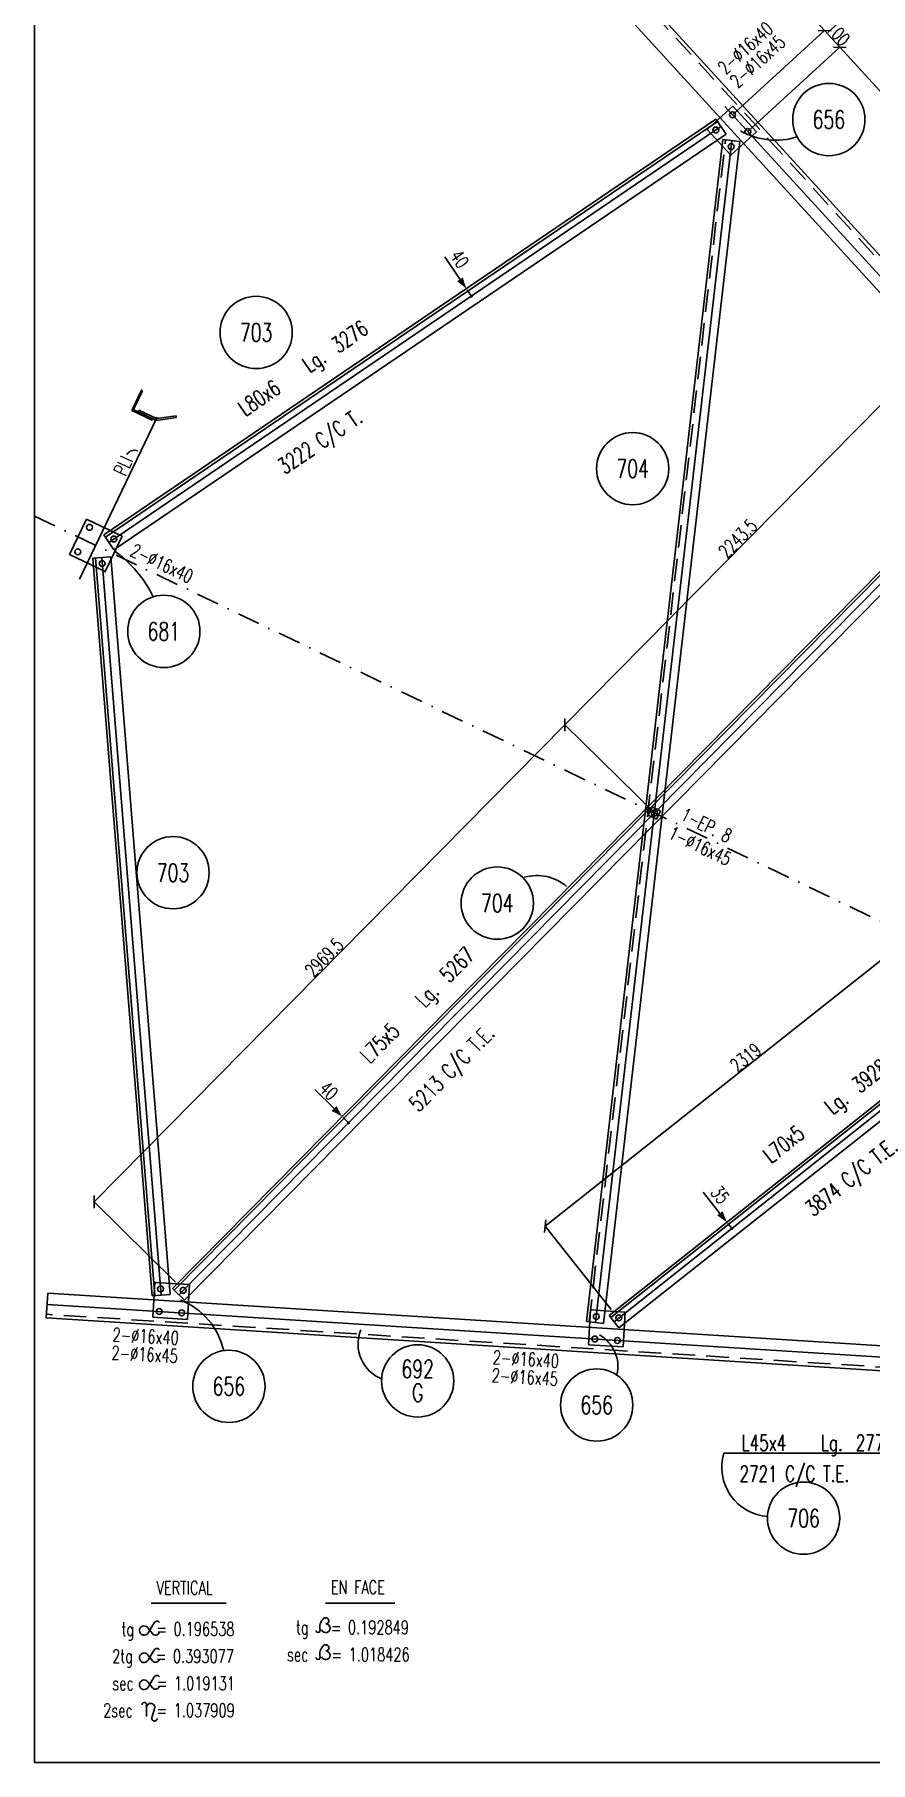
# Model space of a CAD drawing. Extents: x 669586 to 685806, y -4580 to 6900.
# Drawn here: x 669586 to 673287, y -4580 to 3069 of the extents above; entities that cross this region are included whole.
import ezdxf
from ezdxf.enums import TextEntityAlignment as Align

# ---------------------------------------------------------------- set-up
doc = ezdxf.new("R2010")
doc.units = 0
doc.header["$LTSCALE"] = 200
doc.header["$MEASUREMENT"] = 0
doc.linetypes.add('DASHDOT', pattern=[1, 0.5, -0.25, 0, -0.25])
doc.linetypes.add('DASHED', pattern=[0.75, 0.5, -0.25])
doc.layers.get('0').update_dxf_attribs({"linetype": 'CONTINUOUS'})
for name, color, linetype in [('ASSI', 6, 'CONTINUOUS'), ('BOLLINI_1', 7, 'CONTINUOUS'), ('BOLLINI_5', 7, 'CONTINUOUS'), ('FORI', 2, 'CONTINUOUS'), ('LINEA-MEDIA', 7, 'CONTINUOUS'), ('LINEA_ANG', 2, 'CONTINUOUS'), ('LINEE_PIASTRE', 2, 'CONTINUOUS'), ('LM', 7, 'CONTINUOUS'), ('LS', 7, 'CONTINUOUS'), ('MZ', 6, 'DASHDOT'), ('PIASTRE', 5, 'CONTINUOUS'), ('QT_MAL', 7, 'CONTINUOUS'), ('QT_MPR', 7, 'CONTINUOUS'), ('TRAT-Y', 7, 'DASHED')]:
    doc.layers.add(name, color=color, linetype=linetype)
doc.styles.add('QUOTE', font='ROMANS8.SHX', dxfattribs={"width": 0.7})
doc.styles.add('RQL', font='ROMANS8.SHX', dxfattribs={"width": 0.7})
doc.styles.add('RS', font='ROMANS8.shx', dxfattribs={"width": 0.7})
doc.styles.get("Standard").update_dxf_attribs({"font": 'ROMANS8.SHX', "width": 0.7})
doc.dimstyles.new('FRECCE1', dxfattribs={"dimtxt": 60, "dimasz": 6.66, "dimexe": 0, "dimexo": 0, "dimgap": 1, "dimtad": 1, "dimzin": 0, "dimdsep": 46, "dimtxsty": 'RS', "dimblk1": 'QUOTP', "dimblk2": 'QUOTF', "dimsah": 1, "dimcen": 0, "dimclrd": 2, "dimclre": 2, "dimclrt": 7, "dimadec": 0, "dimazin": 0, "dimtfac": 1, "dimtix": 1, "dimtmove": 2, "dimatfit": 3, "dimldrblk": 'QUOTP', "dimfxl": 1, "dimtolj": 1, "dimtzin": 0, "dimarcsym": 0})
doc.dimstyles.new('TRATTO', dxfattribs={"dimscale": 0, "dimtxt": 60, "dimasz": 40, "dimexe": 0, "dimexo": 0, "dimgap": 5, "dimtad": 1, "dimrnd": 0.5, "dimdsep": 46, "dimtxsty": 'RS', "dimblk1": 'OBLIQUE', "dimblk2": 'OBLIQUE', "dimsah": 1, "dimcen": 0.09, "dimclrd": 2, "dimclre": 2, "dimclrt": 7, "dimadec": 0, "dimazin": 0, "dimtfac": 1, "dimtix": 1, "dimtmove": 2, "dimatfit": 3, "dimfxl": 1, "dimtolj": 1, "dimtzin": 0, "dimarcsym": 0})

# ---------------------------------------------------------------- blocks, each defined once
blk = doc.blocks.new('ASSE98')
blk.add_line((0, 0), (1, 0))
at = {"color": 7, "style": 'QUOTE', "width": 0.5, "flags": 1}
for tag, p in [('TI', (1.38308, 6.82731)), ('DI_S', (1.38308, 6.42178)), ('D_S', (1.38308, 6.02092)), ('E_S', (1.38308, 5.68065)), ('NFORI', (1.36454, 5.29792)), ('ALAR', (1.36349, 4.93246)), ('FAM', (1.3775, 4.54645)), ('ALA', (1.38308, 4.19257)), ('DISP2', (1.38308, 3.84971)), ('DISP1', (1.38308, 3.50686)), ('PINZAF', (1.38308, 3.164)), ('PINZAI', (1.38308, 2.82114)), ('TRP', (1.38308, 2.47829)), ('NP', (1.38308, 2.13543)), ('SV', (1.38308, 1.79257)), ('PESO', (1.38308, 1.44971)), ('QUA', (1.38308, 1.10686)), ('LUN', (1.38308, 0.764)), ('PROF', (1.38308, 0.42114)), ('POS', (1.38308, 0.07829))]:
    blk.add_attdef(tag, p, '', height=0.2, dxfattribs=at)
at = {"color": 7, "flags": 1}
for tag, p in [('LAV1', (3.07431, 6.82847)), ('LAV2', (3.07431, 6.49513)), ('LAV3', (3.07431, 6.1618)), ('LAV4', (3.07431, 5.82847)), ('LAV5', (3.07431, 5.49513)), ('LAV6', (3.07431, 5.1618)), ('LAV7', (3.07431, 4.82847)), ('LAV8', (3.07431, 4.49513)), ('LAV9', (3.07431, 4.1618)), ('LAV10', (3.07431, 3.82847))]:
    blk.add_attdef(tag, p, '', height=0.2, dxfattribs=at)
blk = doc.blocks.new('16')
blk.add_circle((0, 0), 1)
blk = doc.blocks.new('MRKR_98')
blk.add_point((0, 0))
at = {"color": 7, "style": 'QUOTE', "width": 0.5, "flags": 1}
for tag, p in [('AUX2', (3.71, 4.93)), ('NFORI', (3.72, 5.3)), ('TI', (3.73, 6.83)), ('AUX1', (3.73, 4.19)), ('DI_S', (3.73, 6.42)), ('D_S', (3.73, 6.02)), ('E_S', (3.73, 5.68)), ('FAM', (3.73, 4.55)), ('COMMESSA', (3.73, 3.85)), ('MD', (3.73, 3.51)), ('MP', (3.73, 3.16)), ('LARGHEZZA', (3.73, 2.82)), ('SPESSORE', (3.73, 2.48)), ('NP', (3.73, 2.14)), ('SV', (3.73, 1.79)), ('PESO', (3.73, 1.45)), ('QUA', (3.73, 1.11)), ('LUN', (3.73, 0.76)), ('PROF', (3.73, 0.42)), ('POS', (3.73, 0.08))]:
    blk.add_attdef(tag, p, '', height=0.2, dxfattribs=at)
at = {"color": 7, "flags": 1}
for tag, p in [('LAV1', (5.26, 6.88)), ('LAV2', (5.26, 6.55)), ('LAV3', (5.26, 6.21)), ('LAV4', (5.26, 5.88)), ('LAV5', (5.26, 5.55)), ('LAV6', (5.26, 5.21)), ('LAV7', (5.26, 4.88)), ('LAV8', (5.26, 4.55)), ('LAV9', (5.26, 4.21)), ('LAV10', (5.26, 3.88))]:
    blk.add_attdef(tag, p, '', height=0.2, dxfattribs=at)
blk = doc.blocks.new('IQ')
for p, q in [((0.5, 0.5), (-0.5, 0.5)), ((-0.5, 0.5), (-0.5, -0.5)), ((0.5, -0.5), (0.5, 0.5)), ((-0.5, -0.5), (0.5, -0.5))]:
    blk.add_line(p, q)
at = {"flags": 1}
for tag, p in [('SPESSORE', (0, -0.01)), ('NUMERO', (0, -0.34))]:
    blk.add_attdef(tag, p, '', height=0.2, dxfattribs=at)
blk = doc.blocks.new('xxx')
blk.add_circle((0, 0), 8)
at = {"color": 3, "style": 'RQL', "width": 0.7}
blk.add_attdef('POS', text='', height=4, dxfattribs=at).set_placement((0, 0), align=Align.MIDDLE)
at = {"color": 3, "style": 'RQL', "width": 0.7, "flags": 1}
blk.add_attdef('POS1', (-0.39, -5.42), '', height=2, dxfattribs=at)
at = {"style": 'RQL', "width": 0.7, "flags": 1}
blk.add_attdef('TIPO', (-0.39, -8.66), '', height=2, dxfattribs=at)
blk = doc.blocks.new('YYY')
blk.add_circle((0, 0), 8)
at = {"color": 3, "style": 'RQL', "width": 0.7}
for tag, p in [('POS3', (0, 0.65)), ('POS2', (0, -4.63))]:
    blk.add_attdef(tag, text='', height=4, dxfattribs=at).set_placement(p, align=Align.CENTER)
at = {"style": 'RQL', "width": 0.7, "flags": 1}
blk.add_attdef('TIPO', text='', height=3, dxfattribs=at).set_placement((0, 0), align=Align.MIDDLE_CENTER)
blk = doc.blocks.new('_OBLIQUE')
at = {"color": 0, "linetype": 'ByBlock'}
blk.add_line((-0.5, -0.5), (0.5, 0.5), dxfattribs=at)
blk = doc.blocks.new('*D194')
at = {"layer": 'QT_MPR', "color": 2, "lineweight": -2, "transparency": 16777216}
for p, q in [((673512.1, 1612.3), (671934.2, 13.6)), ((673872.3, 1256.8), (673512.1, 1612.3)), ((672330, -377), (671934.2, 13.6))]:
    blk.add_line(p, q, dxfattribs=at)
at = {"layer": 'QT_MPR', "color": 2, "lineweight": -2, "transparency": 16777216, "xscale": 40, "yscale": 40, "zscale": 40}
for p, rotation in [((673512.1, 1612.3), 45.37572195856471), ((671934.2, 13.6), 225.3757219585647)]:
    blk.add_blockref('_OBLIQUE', p, dxfattribs=dict(at, rotation=rotation))
at = {"layer": 'QT_MPR', "color": 7, "transparency": 16777216, "insert": (672699.2, 838.5), "char_height": 60, "attachment_point": 5, "rotation": 45.37572, "style": 'RS'}
blk.add_mtext('\\A1;2243.5', dxfattribs=at)
blk = doc.blocks.new('*D195')
at = {"layer": 'QT_MPR', "color": 2, "lineweight": -2, "transparency": 16777216}
for p, q in [((671934.2, 13.6), (669850.2, -2098)), ((672330, -377), (671934.2, 13.6)), ((670210.4, -2453.4), (669850.2, -2098))]:
    blk.add_line(p, q, dxfattribs=at)
at = {"layer": 'QT_MPR', "color": 2, "lineweight": -2, "transparency": 16777216, "xscale": 40, "yscale": 40, "zscale": 40}
for p, rotation in [((671934.2, 13.6), 45.37572195856471), ((669850.2, -2098), 225.3757219585647)]:
    blk.add_blockref('_OBLIQUE', p, dxfattribs=dict(at, rotation=rotation))
at = {"layer": 'QT_MPR', "color": 7, "transparency": 16777216, "insert": (670868.2, -1016.7), "char_height": 60, "attachment_point": 5, "rotation": 45.37572, "style": 'RS'}
blk.add_mtext('\\A1;2969.5', dxfattribs=at)
blk = doc.blocks.new('*D197')
at = {"layer": 'QT_MPR', "color": 2, "lineweight": -2, "transparency": 16777216}
for p, q in [((673667.1, -764.4), (671846.8, -2206.3)), ((673990.4, -1172.5), (673667.1, -764.4)), ((672139.1, -2575.3), (671846.8, -2206.3))]:
    blk.add_line(p, q, dxfattribs=at)
at = {"layer": 'QT_MPR', "color": 2, "lineweight": -2, "transparency": 16777216, "xscale": 40, "yscale": 40, "zscale": 40}
for p, rotation in [((673667.1, -764.4), 38.38230498299292), ((671846.8, -2206.3), 218.3823049829929)]:
    blk.add_blockref('_OBLIQUE', p, dxfattribs=dict(at, rotation=rotation))
at = {"layer": 'QT_MPR', "color": 7, "transparency": 16777216, "insert": (672733.9, -1459), "char_height": 60, "attachment_point": 5, "rotation": 38.3823, "style": 'RS'}
blk.add_mtext('\\A1;2319', dxfattribs=at)
blk = doc.blocks.new('bull')
at = {"style": 'RS', "width": 0.7, "flags": 1}
for tag, p in [('NN', (-12.25, 0)), ('DIAMETRO', (0, -4.86)), ('SERRAGGIO', (0, -9.71)), ('LUNGHEZZA', (0, -14.57)), ('NB', (0, -19.43)), ('TIPO', (0, -24.12)), ('EL', (-0.14, -29))]:
    blk.add_attdef(tag, p, '', height=3, dxfattribs=at)
at = {"style": 'RS', "width": 0.7}
blk.add_attdef('BULLONE', (0, 0), '', height=3, dxfattribs=at)
blk = doc.blocks.new('imbbull')
at = {"style": 'RS', "width": 0.7, "flags": 1}
for tag, p in [('NN', (-11.1, 0)), ('DIAMETRO', (0, -4.86)), ('SERRAGGIO', (0, -9.71)), ('LUNGHEZZA', (0, -14.57)), ('NB', (0, -19.43)), ('TIPO', (0, -24.38)), ('EL', (-0.14, -29.26))]:
    blk.add_attdef(tag, p, '', height=3, dxfattribs=at)
at = {"style": 'RS', "width": 0.7}
blk.add_attdef('BULLONE', (0, 0), '', height=3, dxfattribs=at)
blk = doc.blocks.new('QUOTP')
at = {"layer": 'ASSI', "color": 2, "const_width": 1.07}
blk.add_lwpolyline([(-0.5, 0, 1), (0.5, 0, 1)], format="xyb", close=True, dxfattribs=at)
blk = doc.blocks.new('QUOTF')
at = {"layer": 'LS', "color": 2}
blk.add_line((7.5, 0), (25.5, 0), dxfattribs=at)
blk.add_solid([(7.5, 2.25), (0, 0), (7.5, -2.25)], dxfattribs=at)
blk = doc.blocks.new('*D180')
at = {"layer": 'QT_MAL', "color": 2, "lineweight": -2, "transparency": 16777216}
for p, q in [((670947.8, -1720.4), (670947.8, -1720.4)), ((670971.6, -1743.8), (670952.6, -1725.1)), ((670976.3, -1748.5), (670976.3, -1748.5))]:
    blk.add_line(p, q, dxfattribs=at)
at = {"layer": 'QT_MAL', "color": 2, "lineweight": -2, "transparency": 16777216, "xscale": 6.66, "yscale": 6.66, "zscale": 6.66}
for name, p, rotation in [('QUOTF', (670947.8, -1720.4), 135.37572195849), ('QUOTP', (670976.3, -1748.5), 315.37572195849)]:
    blk.add_blockref(name, p, dxfattribs=dict(at, rotation=rotation))
at = {"layer": 'QT_MAL', "color": 7, "transparency": 16777216, "insert": (670888.9, -1606.7), "char_height": 60, "attachment_point": 5, "rotation": 315.37572, "style": 'RS'}
blk.add_mtext('\\A1;40', dxfattribs=at)
blk = doc.blocks.new('*D181')
at = {"layer": 'QT_MAL', "color": 2, "lineweight": -2, "transparency": 16777216}
for p, q in [((672651.2, -2188.6), (672651.2, -2188.6)), ((672668.8, -2210.8), (672655.3, -2193.8)), ((672672.9, -2216), (672672.9, -2216))]:
    blk.add_line(p, q, dxfattribs=at)
at = {"layer": 'QT_MAL', "color": 2, "lineweight": -2, "transparency": 16777216, "xscale": 6.66, "yscale": 6.66, "zscale": 6.66}
for name, p, rotation in [('QUOTF', (672651.2, -2188.6), 128.3823049829156), ('QUOTP', (672672.9, -2216), 308.3823049829156)]:
    blk.add_blockref(name, p, dxfattribs=dict(at, rotation=rotation))
at = {"layer": 'QT_MAL', "color": 7, "transparency": 16777216, "insert": (672621.2, -2067.3), "char_height": 60, "attachment_point": 5, "rotation": 308.3823, "style": 'RS'}
blk.add_mtext('\\A1;35', dxfattribs=at)
blk = doc.blocks.new('*D182')
at = {"layer": 'QT_MAL', "color": 2, "lineweight": -2, "transparency": 16777216}
for p, q in [((671497.6, 1944.2), (671497.6, 1944.2)), ((671516.3, 1916.6), (671501.3, 1938.7)), ((671520, 1911.1), (671520, 1911.1))]:
    blk.add_line(p, q, dxfattribs=at)
at = {"layer": 'QT_MAL', "color": 2, "lineweight": -2, "transparency": 16777216, "xscale": 6.66, "yscale": 6.66, "zscale": 6.66}
for name, p, rotation in [('QUOTF', (671497.6, 1944.2), 124.1979603096898), ('QUOTP', (671520, 1911.1), 304.1979603096898)]:
    blk.add_blockref(name, p, dxfattribs=dict(at, rotation=rotation))
at = {"layer": 'QT_MAL', "color": 7, "transparency": 16777216, "insert": (671467.8, 2075), "char_height": 60, "attachment_point": 5, "rotation": 304.19796, "style": 'RS'}
blk.add_mtext('\\A1;40', dxfattribs=at)
blk = doc.blocks.new('*D184')
at = {"layer": 'QT_MPR', "color": 2, "lineweight": -2, "transparency": 16777216}
for p, q in [((672676.4, 2714.2), (673083.9, 3086.4)), ((673083.9, 3086.4), (673151.3, 3012.6)), ((672743.9, 2640.3), (673151.3, 3012.6))]:
    blk.add_line(p, q, dxfattribs=at)
at = {"layer": 'QT_MPR', "color": 2, "lineweight": -2, "transparency": 16777216, "xscale": 40, "yscale": 40, "zscale": 40}
for p, rotation in [((673083.9, 3086.4), 132.41378684396), ((673151.3, 3012.6), 312.41378684396)]:
    blk.add_blockref('_OBLIQUE', p, dxfattribs=dict(at, rotation=rotation))
at = {"layer": 'QT_MPR', "color": 7, "transparency": 16777216, "insert": (673143.4, 3073.1), "char_height": 60, "attachment_point": 5, "rotation": 312.41379, "style": 'RS'}
blk.add_mtext('\\A1;100', dxfattribs=at)
blk = doc.blocks.new('*D185')
at = {"layer": 'QT_MPR', "color": 2, "lineweight": -2, "transparency": 16777216}
for p, q in [((672743.9, 2640.3), (673151.3, 3012.6)), ((673151.3, 3012.6), (674387.3, 1659.6)), ((673979.9, 1287.4), (674387.3, 1659.6))]:
    blk.add_line(p, q, dxfattribs=at)
at = {"layer": 'QT_MPR', "color": 2, "lineweight": -2, "transparency": 16777216, "xscale": 40, "yscale": 40, "zscale": 40}
for p, rotation in [((673151.3, 3012.6), 132.41378684396), ((674387.3, 1659.6), 312.41378684396)]:
    blk.add_blockref('_OBLIQUE', p, dxfattribs=dict(at, rotation=rotation))
at = {"layer": 'QT_MPR', "color": 7, "transparency": 16777216, "insert": (673795.2, 2359.7), "char_height": 60, "attachment_point": 5, "rotation": 312.41379, "style": 'RS'}
blk.add_mtext('\\A1;1832.5', dxfattribs=at)
blk = doc.blocks.new('*D191')
at = {"layer": 'QT_MPR', "color": 2, "lineweight": -2, "transparency": 16777216}
for p, q in [((671515.8, 4073.6), (671878.9, 4405.3)), ((671878.9, 4405.3), (673083.9, 3086.4)), ((672676.4, 2714.2), (673083.9, 3086.4))]:
    blk.add_line(p, q, dxfattribs=at)
at = {"layer": 'QT_MPR', "color": 2, "lineweight": -2, "transparency": 16777216, "xscale": 40, "yscale": 40, "zscale": 40}
for p, rotation in [((671878.9, 4405.3), 132.41378684396), ((673083.9, 3086.4), 312.41378684396)]:
    blk.add_blockref('_OBLIQUE', p, dxfattribs=dict(at, rotation=rotation))
at = {"layer": 'QT_MPR', "color": 7, "transparency": 16777216, "insert": (672507.3, 3769.5), "char_height": 60, "attachment_point": 5, "rotation": 312.41379, "style": 'RS'}
blk.add_mtext('\\A1;1786.5', dxfattribs=at)

msp = doc.modelspace()

# ---------------------------------------------------------------- hatches: boundary and pattern name
at = {"layer": 'LS'}
h = msp.add_hatch(dxfattribs=at)
h.set_pattern_fill('_U', color=6, scale=5, angle=19.3996873, style=0, pattern_type=0)
h.set_pattern_definition([(19.3996873, (232905.599, 211012.1274), (-1.660779917, 4.716122355), [])])
edge = h.paths.add_edge_path()
edge.add_line((670016.481, 1405.289), (670106.664, 1362.08))
edge.add_line((670106.664, 1362.08), (670107.529, 1363.884))
edge.add_arc((670103.921, 1365.612), 4, -25.6003127, 64.3996873)
edge.add_line((670105.65, 1369.22), (670031.7, 1404.651))
edge.add_arc((670035.156, 1411.866), 8, 154.3996873, 244.3996873, ccw=False)
edge.add_line((670027.942, 1415.323), (670063.373, 1489.273))
edge.add_arc((670059.766, 1491.001), 4, -25.6003127, 64.3996873)
edge.add_line((670061.494, 1494.608), (670059.691, 1495.472))
edge.add_line((670059.691, 1495.472), (670016.481, 1405.289))

# ---------------------------------------------------------------- linework, layer by layer
at = {"layer": 'LINEA-MEDIA'}
for p, q in [((670102.489, -3875.165), (670434.008, -3875.165)), ((670873.867, -3875.165), (671180.829, -3875.165)), ((670089.478, -4007.186), (670116.142, -3962.157)), ((670088.157, -3983.78), (670108.012, -4010.042)), ((670088.157, -4103.952), (670108.012, -4130.215)), ((670089.478, -4127.359), (670116.142, -4082.33)), ((670089.478, -4247.03), (670116.142, -4202.001)), ((670088.157, -4223.624), (670108.012, -4249.886)), ((670082.607, -4325.026), (670082.607, -4377.516)), ((670117.804, -4342.295), (670105.738, -4381.045))]:
    msp.add_line(p, q, dxfattribs=at)
for centre, radius, start, end in [((670071.375, -3996.467), 21.038, 37.0889899, 329.3681632), ((670128.313, -3969.364), 14.145, 36.9355706, 149.3681632), ((670900.491, -3981.859), 51.996, 132.1410417, 193.7786336), ((670875.407, -3986.24), 19.358, 200.7226068, 90), ((670875.407, -3953.055), 13.827, 270, 135.1576665), ((670121.509, -3999.838), 16.92, 217.0889899, 345.8511132), ((670841.212, -3995.83), 8.921, 179.9062053, 10.2446052), ((670071.375, -4116.639), 21.038, 37.0889899, 329.3681632), ((670121.509, -4120.011), 16.92, 217.0889899, 345.8511132), ((670128.313, -4089.537), 14.145, 36.9355706, 149.3681632), ((670841.212, -4115.418), 8.921, 179.9062053, 10.2446052), ((670900.491, -4101.448), 51.996, 132.1410417, 193.7786336), ((670875.407, -4105.828), 19.358, 200.7226068, 90), ((670875.407, -4072.643), 13.827, 270, 135.1576665), ((670128.313, -4209.208), 14.145, 36.9355706, 149.3681632), ((670071.375, -4236.311), 21.038, 37.0889899, 329.3681632), ((670121.509, -4239.683), 16.92, 217.0889899, 345.8511132), ((670072.533, -4324.286), 10.074, 355.786368, 189.3997672), ((670100.519, -4336.913), 18.103, 342.70498, 171.6817157), ((670117.499, -4384.706), 12.317, 162.70498, 355.0070867)]:
    msp.add_arc(centre, radius, start, end, dxfattribs=at)
at = {"layer": 'LINEA_ANG'}
for p, q in [((677765.507, -2767.46), (671515.774, 4073.564)), ((671434.562, 3999.371), (677684.294, -2841.653)), ((672602.43, 2694.974), (669892.849, 853.685)), ((672647.395, 2628.806), (672602.43, 2694.974)), ((669937.813, 787.517), (672647.395, 2628.806)), ((672030.153, -2628.205), (672633.367, 2604.139)), ((672633.367, 2604.139), (672707.873, 2595.55)), ((672707.873, 2595.55), (672104.659, -2636.794)), ((673896.539, 1267.246), (670196.71, -2481.427)), ((670250.09, -2534.112), (673949.919, 1214.562)), ((669892.849, 853.685), (669937.813, 787.517)), ((669843.79, 751.075), (669923.532, 757.492)), ((670106.602, -2514.367), (669843.79, 751.075)), ((669923.532, 757.492), (670186.344, -2507.949)), ((675208.937, -162.651), (672129.835, -2601.569)), ((672173.299, -2656.441), (675252.4, -217.523)), ((669637.733, -2612.379), (669644.667, -2502.598)), ((669644.667, -2502.598), (677605.8, -3005.481)), ((670186.344, -2507.949), (670106.602, -2514.367)), ((670196.71, -2481.427), (670250.09, -2534.112)), ((677598.865, -3115.262), (669637.733, -2612.379)), ((672104.659, -2636.794), (672030.153, -2628.205)), ((672129.835, -2601.569), (672173.299, -2656.441))]:
    msp.add_line(p, q, dxfattribs=at)
at = {"layer": 'LINEA_ANG', "color": 2}
for p, q in [((672609.456, 2684.635), (669899.874, 843.346)), ((673904.724, 1259.168), (670204.895, -2489.506)), ((670119.062, -2513.364), (669856.249, 752.077)), ((675215.767, -171.274), (672136.665, -2610.191))]:
    msp.add_line(p, q, dxfattribs=at)
at = {"layer": 'LINEE_PIASTRE'}
for p, q in [((672678.133, 2752.307), (672564.436, 2648.437)), ((672782.003, 2638.61), (672678.133, 2752.307)), ((672564.436, 2648.437), (672668.306, 2534.74)), ((672668.306, 2534.74), (672782.003, 2638.61)), ((669816.76, 923.643), (669741.576, 766.725)), ((669973.678, 848.459), (669816.76, 923.643)), ((669898.495, 691.541), (669973.678, 848.459)), ((669741.576, 766.725), (669898.495, 691.541)), ((670109.339, -2609.104), (670119.048, -2455.41)), ((670119.048, -2455.41), (670272.741, -2465.118)), ((670272.741, -2465.118), (670263.033, -2618.812)), ((672038.038, -2730.934), (672047.746, -2577.24)), ((672047.746, -2577.24), (672201.44, -2586.949)), ((672201.44, -2586.949), (672191.732, -2740.642)), ((670263.033, -2618.812), (670109.339, -2609.104)), ((672191.732, -2740.642), (672038.038, -2730.934))]:
    msp.add_line(p, q, dxfattribs=at)
at = {"layer": 'LINEE_PIASTRE', "color": 2}
msp.add_lwpolyline([(670016.481, 1405.289), (670106.664, 1362.08), (670107.529, 1363.884, 0.41421356), (670105.65, 1369.22), (670031.7, 1404.651, -0.41421356), (670027.942, 1415.323), (670063.373, 1489.273, 0.41421356), (670061.494, 1494.608), (670059.691, 1495.472)], format="xyb", close=True, dxfattribs=at)
at = {"layer": 'LS', "color": 6}
for p, q in [((672642.686, 2751.077), (677721.209, -2807.929)), ((670126.673, 1369.126), (669785.702, 657.474)), ((669641.515, -2552.499), (677602.648, -3055.381)), ((673405.464, -3211.693), (672637.5, -3211.693))]:
    msp.add_line(p, q, dxfattribs=at)
at = {"layer": 'LS', "color": 2}
for p, q in [((670048.214, 1406.718), (670044.757, 1399.504)), ((670125.405, 1360.863), (670044.757, 1399.504)), ((670126.673, 1369.126), (670048.214, 1406.718)), ((670212.796, 1381.449), (670126.673, 1369.126)), ((670212.796, 1381.449), (670213.929, 1373.53)), ((670213.929, 1373.53), (670125.405, 1360.863))]:
    msp.add_line(p, q, dxfattribs=at)
at = {"layer": 'LS', "color": 8}
msp.add_lwpolyline([(669586.361, 6899.738), (669586.361, -4580.262), (682306.361, -4580.262), (682306.361, -2980.262), (685806.361, -2980.262), (685806.361, 6899.738), (669586.361, 6899.738)], close=True, dxfattribs=at)
at = {"layer": 'LS', "const_width": 7.25}
msp.add_lwpolyline([(670130.509, 1369.675, 0.00393328), (670130.5, 1369.736, 0.73561911), (670123.179, 1370.801, 0.73561911)], format="xyb", dxfattribs=at)
at = {"layer": 'LS', "color": 6}
for centre, radius, start, end in [((672867.487, 2919.92), 318.162, 240.7386516, 287.281964), ((670028.72, 1188.963), 39.704, 67.395024, 148.072942), ((669631.316, 347.637), 533.277, 25.8087632, 54.4270318), ((671810.433, -856.086), 202.193, 49.5893081, 105.7250814), ((670113.536, -2827.939), 318.162, 12.8809623, 68.0607229), ((671185.727, -2727.457), 167.225, 158.2826439, 248.6489719), ((672006.575, -2828.224), 162.138, 346.9979608, 60.1789734), ((672847.629, -3273.378), 218.996, 163.6399037, 265.8452292)]:
    msp.add_arc(centre, radius, start, end, dxfattribs=at)
at = {"layer": 'MZ'}
msp.add_line((669586.361, 937.563), (677727.46, -2963.052), dxfattribs=at)
at = {"layer": 'TRAT-Y'}
for p, q in [((677753.694, -2778.251), (671503.962, 4062.772)), ((672041.577, -2629.522), (672644.791, 2602.822)), ((677599.874, -3099.294), (669638.741, -2596.411))]:
    msp.add_line(p, q, dxfattribs=at)

# ---------------------------------------------------------------- block references
at = {"layer": 'ASSI'}
ref = msp.add_blockref('ASSE98', (672745.568, 5197.063), dxfattribs=dict(at, xscale=9266, rotation=312.4137868439561))
ref.add_attrib('PROF', 'L110x8', (670630.534, 4977.977), dxfattribs={"layer": '0', "color": 2, "height": 70, "style": 'QUOTE', "width": 0.7})
ref.add_attrib('LUN', '9266', (671171.334, 4977.977), dxfattribs={"layer": '0', "color": 2, "height": 70, "style": 'QUOTE', "width": 0.7})
ref.add_attrib('PESO', '9212 C/C T.E.', (670634.248, 4797.647), dxfattribs={"layer": '0', "color": 2, "height": 70, "style": 'QUOTE', "width": 0.7})
ref.add_attrib('SV', 'Lg.', (671017.201, 4977.977), dxfattribs={"layer": '0', "color": 2, "height": 70, "style": 'QUOTE', "width": 0.7})
ref.add_attrib('LAV1', 'CB 102x62', (678620.049, -1048.023), dxfattribs={"layer": '0', "color": 7, "height": 60, "rotation": 312.4137868, "width": 0.7})
ref.add_attrib('LAV2', 'CB 62x67', (672947.912, 5153.33), dxfattribs={"layer": '0', "color": 7, "height": 60, "rotation": 312.4137868, "width": 0.7})
at = {"layer": 'ASSI', "xscale": 9266, "zscale": 9266, "rotation": 132.4137868439601}
msp.add_blockref('ASSE98', (677765.507, -2767.46), dxfattribs=at)
at = {"layer": 'ASSI'}
ref = msp.add_blockref('ASSE98', (672624.912, 2661.89), dxfattribs=dict(at, xscale=3276, rotation=214.1979603096898))
ref.add_attrib('PROF', 'L80x6', (670519.054, 1375.945), dxfattribs={"layer": '0', "color": 2, "height": 70, "rotation": 34.1979603, "style": 'QUOTE', "width": 0.7})
ref.add_attrib('LUN', '3276', (670931.226, 1656.035), dxfattribs={"layer": '0', "color": 2, "height": 70, "rotation": 34.1979603, "style": 'QUOTE', "width": 0.7})
ref.add_attrib('PESO', '3222 C/C T.', (670693.291, 1119.544), dxfattribs={"layer": '0', "color": 2, "height": 70, "rotation": 34.1979603, "style": 'QUOTE', "width": 0.7})
ref.add_attrib('SV', 'Lg.', (670803.742, 1569.404), dxfattribs={"layer": '0', "color": 2, "height": 70, "rotation": 34.1979603, "style": 'QUOTE', "width": 0.7})
for p, xscale, rotation in [((672673.121, 2599.707), 5267, 263.423652557785), ((669883.646, 754.47), 3276, 274.6014142068245), ((669637.753, -2612.381), 7977, 356.3855876723512)]:
    msp.add_blockref('ASSE98', p, dxfattribs=dict(at, xscale=xscale, rotation=rotation))
ref = msp.add_blockref('ASSE98', (673925.008, 1239.148), dxfattribs=dict(at, xscale=5267, rotation=225.3757219584901))
ref.add_attrib('PROF', 'L75x5', (671069.935, -1489.906), dxfattribs={"layer": '0', "color": 2, "height": 70, "rotation": 45.375722, "style": 'QUOTE', "width": 0.7})
ref.add_attrib('LUN', '5267', (671422.286, -1132.903), dxfattribs={"layer": '0', "color": 2, "height": 70, "rotation": 45.375722, "style": 'QUOTE', "width": 0.7})
ref.add_attrib('PESO', '5213 C/C T.E.', (671287.012, -1704.155), dxfattribs={"layer": '0', "color": 2, "height": 70, "rotation": 45.375722, "style": 'QUOTE', "width": 0.7})
ref.add_attrib('SV', 'Lg.', (671314.014, -1242.604), dxfattribs={"layer": '0', "color": 2, "height": 70, "rotation": 45.375722, "style": 'QUOTE', "width": 0.7})
ref = msp.add_blockref('ASSE98', (675230.668, -190.087), dxfattribs=dict(at, xscale=3928, rotation=218.3823049829157))
ref.add_attrib('PROF', 'L70x5', (672846.931, -1931.51), dxfattribs={"layer": '0', "color": 2, "height": 70, "rotation": 38.382305, "style": 'QUOTE', "width": 0.7})
ref.add_attrib('LUN', '3928', (673240.128, -1620.064), dxfattribs={"layer": '0', "color": 2, "height": 70, "rotation": 38.382305, "style": 'QUOTE', "width": 0.7})
ref.add_attrib('PESO', '3874 C/C T.E.', (673033.203, -2166.676), dxfattribs={"layer": '0', "color": 2, "height": 70, "rotation": 38.382305, "style": 'QUOTE', "width": 0.7})
ref.add_attrib('SV', 'Lg.', (673119.305, -1715.766), dxfattribs={"layer": '0', "color": 2, "height": 70, "rotation": 38.382305, "style": 'QUOTE', "width": 0.7})
ref = msp.add_blockref('ASSE98', (675288.618, -256.331), dxfattribs=dict(at, xscale=2775, rotation=244.3996872581562))
ref.add_attrib('PROF', 'L45x4', (672716.804, -3200.13), dxfattribs={"layer": '0', "color": 2, "height": 70, "style": 'QUOTE', "width": 0.7})
ref.add_attrib('LUN', '2775', (673221.671, -3200.13), dxfattribs={"layer": '0', "color": 2, "height": 70, "style": 'QUOTE', "width": 0.7})
ref.add_attrib('PESO', '2721 C/C T.E.', (672707.238, -3337.456), dxfattribs={"layer": '0', "color": 2, "height": 70, "style": 'QUOTE', "width": 0.7})
ref.add_attrib('SV', 'Lg.', (673067.537, -3200.13), dxfattribs={"layer": '0', "color": 2, "height": 70, "style": 'QUOTE', "width": 0.7})
ref.add_attrib('LAV1', 'T  55', (675108.954, -527.446), dxfattribs={"layer": '0', "color": 254, "height": 60, "rotation": 64.3996873, "width": 0.7})
at = {"layer": 'BOLLINI_1'}
for p, xscale, yscale, zscale, values in [((673102.423, 2692.821), 19.9999999995, 19.9999999995, 19.9999999995, {'POS': '656'}), ((670567.357, 1750.267), 19.99799999950235, 19.99799999950235, 19.99799999950235, {'POS': '703'}), ((672234.007, 1147.399), 19.99799999950235, 19.99799999950235, 19.99799999950235, {'POS': '704'}), ((670158.663, 426.95), 19.9999999995, 19.9999999995, 19.9999999995, {'POS': '681'}), ((670199.399, -641.397), 19.99799999950235, 19.99799999950235, 19.99799999950235, {'POS': '703'}), ((671634.719, -776.047), 19.99799999950235, 19.99799999950235, 19.99799999950235, {'POS': '704'}), ((672990.515, -3498.963), 19.99799999950235, 19.99799999950235, 19.99799999950235, {'POS': '706'})]:
    msp.add_blockref('xxx', p, dxfattribs=dict(at, xscale=xscale, yscale=yscale, zscale=zscale)).add_auto_attribs(values)
ref = msp.add_blockref('xxx', (670446.583, -2915.366), dxfattribs=dict(at, xscale=-19.9999999995, yscale=19.9999999995, zscale=19.9999999995, rotation=180))
ref.add_attrib('POS', '656', dxfattribs={"layer": '0', "color": 3, "height": 80, "style": 'RQL', "width": 0.7}).set_placement((670446.583, -2915.366), align=Align.MIDDLE)
ref = msp.add_blockref('xxx', (672074.843, -2998.035), dxfattribs=dict(at, xscale=-19.9999999995, yscale=19.9999999995, zscale=19.9999999995, rotation=180))
ref.add_attrib('POS', '656', dxfattribs={"layer": '0', "color": 3, "height": 80, "style": 'RQL', "width": 0.7}).set_placement((672074.843, -2998.035), align=Align.MIDDLE)
at = {"layer": 'BOLLINI_5'}
ref = msp.add_blockref('YYY', (671282.335, -2891.259), dxfattribs=dict(at, xscale=-19.99970832477619, yscale=19.99970832471798, zscale=19.99970832474173))
ref.add_attrib('POS3', '692', dxfattribs={"layer": '0', "color": 3, "height": 79.9988, "style": 'RQL', "width": 0.7}).set_placement((671282.335, -2878.32), align=Align.CENTER)
ref.add_attrib('POS2', 'G', dxfattribs={"layer": '0', "color": 3, "height": 79.999, "style": 'RQL', "width": 0.7}).set_placement((671282.335, -2983.866), align=Align.CENTER)
at = {"layer": 'FORI', "yscale": 13, "zscale": 13}
for p, xscale, rotation in [((672676.41, 2714.162), 13, 357.4137868439175), ((672743.858, 2640.333), 13, 357.4137868439175), ((672670.029, 2572.885), -13, 128.7993745163991), ((669829.443, 887.627), 13, 109.3996872581347), ((669777.592, 779.408), 13, 109.3996872581347), ((669885.812, 727.557), -13, 129.337814465399), ((672329.953, -376.965), 13, 98.96852545888234), ((670144.292, -2484.058), -13, 128.7993745163113), ((670244.093, -2490.362), 13, 359.9999999999123), ((670137.988, -2583.859), -13, 131.3855876723939), ((670137.988, -2583.859), -13, 131.3855876723939), ((670237.789, -2590.164), -13, 131.3855876723939), ((670237.789, -2590.164), -13, 131.3855876723939), ((672072.99, -2605.889), -13, 128.7993745163113), ((672172.792, -2612.193), 13, 359.9999999999123), ((672066.686, -2705.69), -13, 131.3855876723939), ((672066.686, -2705.69), -13, 131.3855876723939), ((672166.487, -2711.994), -13, 131.3855876723939), ((672166.487, -2711.994), -13, 131.3855876723939)]:
    msp.add_blockref('16', p, dxfattribs=dict(at, xscale=xscale, rotation=rotation))
at = {"layer": 'FORI', "xscale": 13, "yscale": 13, "zscale": 13}
for p in [(672602.581, 2646.714), (669937.663, 835.777)]:
    msp.add_blockref('16', p, dxfattribs=at)
at = {"layer": 'LM', "xscale": 39.99999999999999, "yscale": 39.99999999999999, "zscale": 39.99999999999999, "rotation": 64.19867281748785}
msp.add_blockref('IQ', (672329.953, -376.965), dxfattribs=at)
at = {"layer": 'LS', "color": 7, "xscale": 20, "yscale": 20, "zscale": 20}
for name, p, rotation, values in [('bull', (672645.034, 2888.057), 42.42085249971658, {'BULLONE': '2-%%c16x40                '}), ('bull', (672699, 2829), 42.42085249971658, {'BULLONE': '2-%%c16x45                '}), ('bull', (670004.875, 763.838), 334.5616494601053, {'BULLONE': '2-%%c16x40                '}), ('imbbull', (672440.725, -405.106), 333.623111625988, {'BULLONE': '1-EP. 8'}), ('bull', (672386.725, -487.106), 334.6669262255617, {'BULLONE': '1-%%c16x45                '}), ('bull', (669930.101, -2715.584), 356.8201698801358, {'BULLONE': '2-%%c16x40                '}), ('bull', (669925.663, -2795.461), 356.8201698801358, {'BULLONE': '2-%%c16x45                '}), ('bull', (671613.283, -2815.537), 356.5053377095339, {'BULLONE': '2-%%c16x40                '}), ('bull', (671608.407, -2895.388), 356.5053377095339, {'BULLONE': '2-%%c16x45                '})]:
    msp.add_blockref(name, p, dxfattribs=dict(at, rotation=rotation)).add_auto_attribs(values)
at = {"layer": 'PIASTRE'}
for p, xscale, yscale, zscale, rotation in [((672564.436, 2648.437), 19.99999999999998, 19.99999999999998, 19.99999999999998, 312.4137868439216), ((669898.495, 691.541), 19.99999999999999, 19.99999999999999, 19.99999999999999, 64.39968725813877), ((670119.048, -2455.41), 19.99999999999999, 19.99999999999999, 19.99999999999999, 176.3855876723898), ((672047.746, -2577.24), 19.99999999999999, 19.99999999999999, 19.99999999999999, 176.3855876723898)]:
    msp.add_blockref('MRKR_98', p, dxfattribs=dict(at, xscale=xscale, yscale=yscale, zscale=zscale, rotation=rotation))

# ---------------------------------------------------------------- texts
at = {"layer": 'LINEA-MEDIA', "style": 'RS', "width": 0.7}
for s, p in [('VERTICAL', (670126.548, -3837.163)), ('EN FACE', (670898.125, -3834.333)), ('tg   = 0.196538', (669971.16, -4019.8)), ('tg   = 0.192849', (670743.461, -4012.557)), ('2tg   = 0.393077', (669929.688, -4139.802)), ('sec   = 1.018426', (670703.634, -4132.559)), ('sec   = 1.019131', (669930.129, -4259.803)), ('2sec   = 1.037909', (669890.065, -4379.804))]:
    msp.add_text(s, height=60.0007, dxfattribs=at).set_placement(p)
at = {"layer": 'LS', "color": 7, "style": 'RS', "width": 0.7}
msp.add_text('PLI', height=60, rotation=65.3772457, dxfattribs=at).set_placement((669978.749, 1160.829), align=Align.MIDDLE)

# ---------------------------------------------------------------- dimensions: what is measured, and where the dimension line sits
at = {"layer": 'QT_MAL'}
for base, p1, p2, angle, text, picture, middle in [((671497.557, 1944.16), (671520.039, 1911.076), (671497.557, 1944.16), 304.1979603, '40', '*D182', (671467.837, 2074.984)), ((670947.846, -1720.376), (670976.315, -1748.474), (670947.846, -1720.376), 315.375722, '40', '*D180', (670888.887, -1606.72)), ((672651.192, -2188.608), (672672.924, -2216.044), (672651.192, -2188.608), 308.382305, '35', '*D181', (672621.24, -2067.303))]:
    dim = msp.add_linear_dim(base=base, p1=p1, p2=p2, angle=angle, text=text, dimstyle='FRECCE1', dxfattribs=at)
    dim.commit()
    dim.dimension.update_dxf_attribs({"geometry": picture, "text_midpoint": middle, "dimtype": 160})
at = {"layer": 'QT_MPR'}
for base, p1, p2, angle, text, picture, middle in [((673083.878, 3086.412), (671515.774, 4073.564), (672676.41, 2714.162), 312.4137868, '1786.5', '*D191', (672507.252, 3769.485)), ((673151.326, 3012.583), (672676.41, 2714.162), (672743.858, 2640.333), 312.4137868, '100', '*D184', (673143.443, 3073.104)), ((674387.34, 1659.629), (672743.858, 2640.333), (673979.871, 1287.379), 312.4137868, '1832.5', '*D185', (673795.173, 2359.713)), ((671934.246, 13.587), (673872.318, 1256.846), (672329.953, -376.965), 45.375722, '2243.5', '*D194', (672699.195, 838.46)), ((669850.2, -2097.972), (672329.953, -376.965), (670210.369, -2453.448), 45.375722, '2969.5', '*D195', (670868.22, -1016.687)), ((671846.794, -2206.287), (673990.368, -1172.513), (672139.068, -2575.278), 38.382305, '2319', '*D197', (672733.851, -1459.012))]:
    dim = msp.add_linear_dim(base=base, p1=p1, p2=p2, angle=angle, text=text, dimstyle='TRATTO', override={"dimscale": 1}, dxfattribs=at)
    dim.commit()
    dim.dimension.update_dxf_attribs({"geometry": picture, "text_midpoint": middle, "dimtype": 160})

doc.saveas('drawing.dxf')
